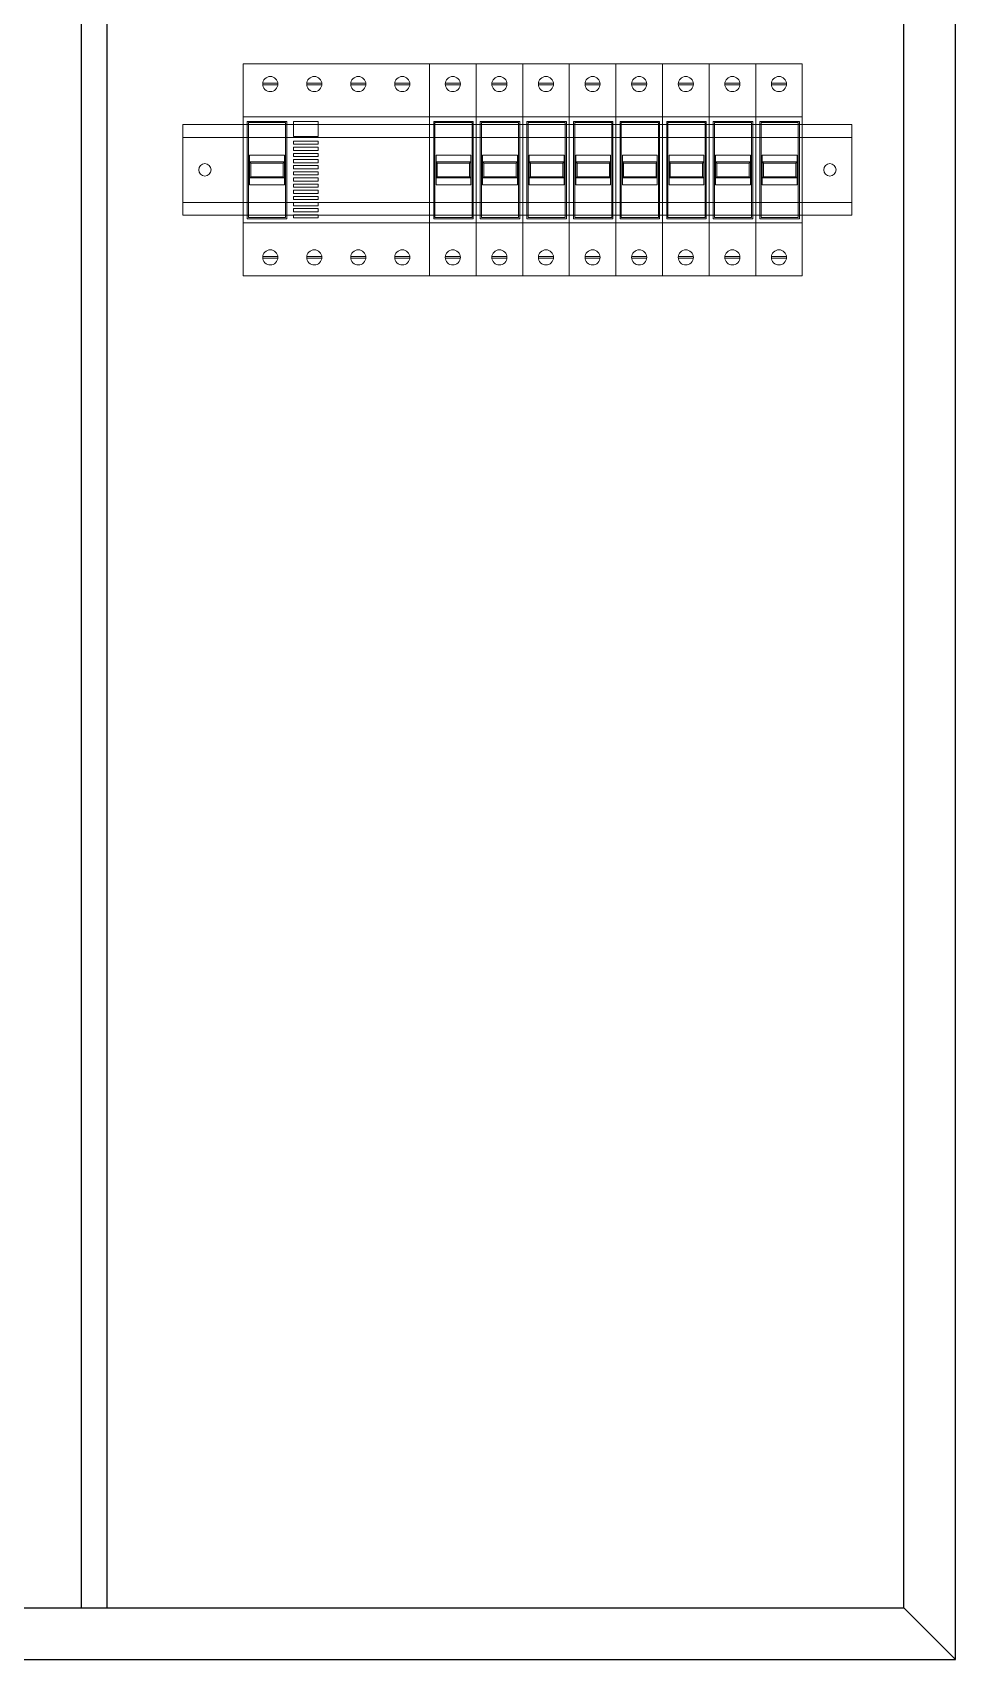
# Model space of a CAD drawing. Header units: millimetres. Extents: x 2046 to 14753, y 2361 to 29276.
# Drawn here: x 10085.7 to 10121.3, y 3830.7 to 3893.5 of the extents above; entities that cross this region are included whole.
import ezdxf

# ---------------------------------------------------------------- set-up
doc = ezdxf.new("R2010")
doc.units = ezdxf.units.MM
doc.layers.add('04_İç', color=10, linetype='Continuous', lineweight=13)
doc.layers.add('MYKUVVET', color=1, linetype='Continuous')

msp = doc.modelspace()

# ---------------------------------------------------------------- linework, layer by layer
at = {"color": 8, "lineweight": 9}
for p, q in [((10093.823, 3892.312, 2.365), (10093.823, 3884.13, 2.365)), ((10101.023, 3892.312, 2.365), (10093.823, 3892.312, 2.365)), ((10101.023, 3884.13, 2.365), (10101.023, 3892.312, 2.365)), ((10101.023, 3892.312, 2.365), (10101.023, 3884.13, 2.365)), ((10102.823, 3892.312, 2.365), (10101.023, 3892.312, 2.365)), ((10101.023, 3892.312, 2.365), (10102.823, 3892.312, 2.365)), ((10102.823, 3892.312, 2.365), (10102.823, 3884.13, 2.365)), ((10102.823, 3892.312, 2.365), (10102.823, 3884.13, 2.365)), ((10104.623, 3892.312, 2.365), (10102.823, 3892.312, 2.365)), ((10102.823, 3892.312, 2.365), (10104.623, 3892.312, 2.365)), ((10104.623, 3892.312, 2.365), (10104.623, 3884.13, 2.365)), ((10104.623, 3892.312, 2.365), (10104.623, 3884.13, 2.365)), ((10106.423, 3892.312, 2.365), (10104.623, 3892.312, 2.365)), ((10104.623, 3892.312, 2.365), (10106.423, 3892.312, 2.365)), ((10106.423, 3892.312, 2.365), (10106.423, 3884.13, 2.365)), ((10106.423, 3892.312, 2.365), (10106.423, 3884.13, 2.365)), ((10108.223, 3892.312, 2.365), (10106.423, 3892.312, 2.365)), ((10106.423, 3892.312, 2.365), (10108.223, 3892.312, 2.365)), ((10108.223, 3892.312, 2.365), (10108.223, 3884.13, 2.365)), ((10108.223, 3892.312, 2.365), (10108.223, 3884.13, 2.365)), ((10110.023, 3892.312, 2.365), (10108.223, 3892.312, 2.365)), ((10108.223, 3892.312, 2.365), (10110.023, 3892.312, 2.365)), ((10110.023, 3892.312, 2.365), (10110.023, 3884.13, 2.365)), ((10110.023, 3892.312, 2.365), (10110.023, 3884.13, 2.365)), ((10111.823, 3892.312, 2.365), (10110.023, 3892.312, 2.365)), ((10110.023, 3892.312, 2.365), (10111.823, 3892.312, 2.365)), ((10111.823, 3892.312, 2.365), (10111.823, 3884.13, 2.365)), ((10111.823, 3892.312, 2.365), (10111.823, 3884.13, 2.365)), ((10113.623, 3892.312, 2.365), (10111.823, 3892.312, 2.365)), ((10111.823, 3892.312, 2.365), (10113.623, 3892.312, 2.365)), ((10113.623, 3892.312, 2.365), (10113.623, 3884.13, 2.365)), ((10113.623, 3892.312, 2.365), (10113.623, 3884.13, 2.365)), ((10115.423, 3892.312, 2.365), (10113.623, 3892.312, 2.365)), ((10113.623, 3892.312, 2.365), (10115.423, 3892.312, 2.365)), ((10115.423, 3892.312, 2.365), (10115.423, 3884.13, 2.365)), ((10094.581, 3891.563, 2.365), (10095.165, 3891.563, 2.365)), ((10094.581, 3891.502, 2.365), (10095.165, 3891.502, 2.365)), ((10096.281, 3891.563, 2.365), (10096.865, 3891.563, 2.365)), ((10096.281, 3891.502, 2.365), (10096.865, 3891.502, 2.365)), ((10097.981, 3891.563, 2.365), (10098.565, 3891.563, 2.365)), ((10097.981, 3891.502, 2.365), (10098.565, 3891.502, 2.365)), ((10099.681, 3891.563, 2.365), (10100.265, 3891.563, 2.365)), ((10099.681, 3891.502, 2.365), (10100.265, 3891.502, 2.365)), ((10101.631, 3891.563, 2.365), (10102.215, 3891.563, 2.365)), ((10101.631, 3891.502, 2.365), (10102.215, 3891.502, 2.365)), ((10103.431, 3891.563, 2.365), (10104.015, 3891.563, 2.365)), ((10103.431, 3891.502, 2.365), (10104.015, 3891.502, 2.365)), ((10105.231, 3891.563, 2.365), (10105.815, 3891.563, 2.365)), ((10105.231, 3891.502, 2.365), (10105.815, 3891.502, 2.365)), ((10107.031, 3891.563, 2.365), (10107.615, 3891.563, 2.365)), ((10107.031, 3891.502, 2.365), (10107.615, 3891.502, 2.365)), ((10108.831, 3891.563, 2.365), (10109.415, 3891.563, 2.365)), ((10108.831, 3891.502, 2.365), (10109.415, 3891.502, 2.365)), ((10110.631, 3891.563, 2.365), (10111.215, 3891.563, 2.365)), ((10110.631, 3891.502, 2.365), (10111.215, 3891.502, 2.365)), ((10112.431, 3891.563, 2.365), (10113.015, 3891.563, 2.365)), ((10112.431, 3891.502, 2.365), (10113.015, 3891.502, 2.365)), ((10114.231, 3891.563, 2.365), (10114.815, 3891.563, 2.365)), ((10114.231, 3891.502, 2.365), (10114.815, 3891.502, 2.365)), ((10101.023, 3890.267, 2.365), (10101.023, 3886.176, 2.365)), ((10102.823, 3890.267, 2.365), (10101.023, 3890.267, 2.365)), ((10102.823, 3890.267, 2.365), (10102.823, 3886.176, 2.365)), ((10104.623, 3890.267, 2.365), (10102.823, 3890.267, 2.365)), ((10104.623, 3890.267, 2.365), (10104.623, 3886.176, 2.365)), ((10106.423, 3890.267, 2.365), (10104.623, 3890.267, 2.365)), ((10106.423, 3890.267, 2.365), (10106.423, 3886.176, 2.365)), ((10108.223, 3890.267, 2.365), (10106.423, 3890.267, 2.365)), ((10108.223, 3890.267, 2.365), (10108.223, 3886.176, 2.365)), ((10110.023, 3890.267, 2.365), (10108.223, 3890.267, 2.365)), ((10110.023, 3890.267, 2.365), (10110.023, 3886.176, 2.365)), ((10111.823, 3890.267, 2.365), (10110.023, 3890.267, 2.365)), ((10111.823, 3890.267, 2.365), (10111.823, 3886.176, 2.365)), ((10113.623, 3890.267, 2.365), (10111.823, 3890.267, 2.365)), ((10115.423, 3890.267, 2.365), (10113.623, 3890.267, 2.365)), ((10101.023, 3886.176, 2.365), (10102.823, 3886.176, 2.365)), ((10102.823, 3886.176, 2.365), (10104.623, 3886.176, 2.365)), ((10104.623, 3886.176, 2.365), (10106.423, 3886.176, 2.365)), ((10106.423, 3886.176, 2.365), (10108.223, 3886.176, 2.365)), ((10108.223, 3886.176, 2.365), (10110.023, 3886.176, 2.365)), ((10110.023, 3886.176, 2.365), (10111.823, 3886.176, 2.365)), ((10111.823, 3886.176, 2.365), (10113.623, 3886.176, 2.365)), ((10113.623, 3886.176, 2.365), (10115.423, 3886.176, 2.365)), ((10094.581, 3884.867, 2.365), (10095.165, 3884.867, 2.365)), ((10094.581, 3884.806, 2.365), (10095.165, 3884.806, 2.365)), ((10096.281, 3884.867, 2.365), (10096.865, 3884.867, 2.365)), ((10096.281, 3884.806, 2.365), (10096.865, 3884.806, 2.365)), ((10097.981, 3884.867, 2.365), (10098.565, 3884.867, 2.365)), ((10097.981, 3884.806, 2.365), (10098.565, 3884.806, 2.365)), ((10099.681, 3884.867, 2.365), (10100.265, 3884.867, 2.365)), ((10099.681, 3884.806, 2.365), (10100.265, 3884.806, 2.365)), ((10101.631, 3884.867, 2.365), (10102.215, 3884.867, 2.365)), ((10101.631, 3884.806, 2.365), (10102.215, 3884.806, 2.365)), ((10103.431, 3884.867, 2.365), (10104.015, 3884.867, 2.365)), ((10103.431, 3884.806, 2.365), (10104.015, 3884.806, 2.365)), ((10105.231, 3884.867, 2.365), (10105.815, 3884.867, 2.365)), ((10105.231, 3884.806, 2.365), (10105.815, 3884.806, 2.365)), ((10107.031, 3884.867, 2.365), (10107.615, 3884.867, 2.365)), ((10107.031, 3884.806, 2.365), (10107.615, 3884.806, 2.365)), ((10108.831, 3884.867, 2.365), (10109.415, 3884.867, 2.365)), ((10108.831, 3884.806, 2.365), (10109.415, 3884.806, 2.365)), ((10110.631, 3884.867, 2.365), (10111.215, 3884.867, 2.365)), ((10110.631, 3884.806, 2.365), (10111.215, 3884.806, 2.365)), ((10112.431, 3884.867, 2.365), (10113.015, 3884.867, 2.365)), ((10112.431, 3884.806, 2.365), (10113.015, 3884.806, 2.365)), ((10114.231, 3884.867, 2.365), (10114.815, 3884.867, 2.365)), ((10114.231, 3884.806, 2.365), (10114.815, 3884.806, 2.365)), ((10093.823, 3884.13, 2.365), (10101.023, 3884.13, 2.365)), ((10101.023, 3884.13, 2.365), (10102.823, 3884.13, 2.365)), ((10102.823, 3884.13, 2.365), (10104.623, 3884.13, 2.365)), ((10104.623, 3884.13, 2.365), (10106.423, 3884.13, 2.365)), ((10106.423, 3884.13, 2.365), (10108.223, 3884.13, 2.365)), ((10108.223, 3884.13, 2.365), (10110.023, 3884.13, 2.365)), ((10110.023, 3884.13, 2.365), (10111.823, 3884.13, 2.365)), ((10111.823, 3884.13, 2.365), (10113.623, 3884.13, 2.365)), ((10113.623, 3884.13, 2.365), (10115.423, 3884.13, 2.365))]:
    msp.add_line(p, q, dxfattribs=at)
at = {"color": 30, "lineweight": 9}
for p, q in [((10093.823, 3890.267, 2.365), (10093.823, 3886.176, 2.365)), ((10101.023, 3890.267, 2.365), (10093.823, 3890.267, 2.365)), ((10093.986, 3890.093, 2.365), (10093.986, 3886.329, 2.365)), ((10095.511, 3890.093, 2.365), (10093.986, 3890.093, 2.365)), ((10095.511, 3886.329, 2.365), (10095.511, 3890.093, 2.365)), ((10095.77, 3890.093, 2.365), (10095.77, 3889.508, 2.365)), ((10096.717, 3890.093, 2.365), (10095.77, 3890.093, 2.365)), ((10096.717, 3889.508, 2.365), (10096.717, 3890.093, 2.365)), ((10101.023, 3886.176, 2.365), (10101.023, 3890.267, 2.365)), ((10101.186, 3890.093, 2.365), (10101.186, 3886.329, 2.365)), ((10102.711, 3890.093, 2.365), (10101.186, 3890.093, 2.365)), ((10102.711, 3886.329, 2.365), (10102.711, 3890.093, 2.365)), ((10102.986, 3890.093, 2.365), (10102.986, 3886.329, 2.365)), ((10104.511, 3890.093, 2.365), (10102.986, 3890.093, 2.365)), ((10104.511, 3886.329, 2.365), (10104.511, 3890.093, 2.365)), ((10104.786, 3890.093, 2.365), (10104.786, 3886.329, 2.365)), ((10106.311, 3890.093, 2.365), (10104.786, 3890.093, 2.365)), ((10106.311, 3886.329, 2.365), (10106.311, 3890.093, 2.365)), ((10106.586, 3890.093, 2.365), (10106.586, 3886.329, 2.365)), ((10108.111, 3890.093, 2.365), (10106.586, 3890.093, 2.365)), ((10108.111, 3886.329, 2.365), (10108.111, 3890.093, 2.365)), ((10108.386, 3890.093, 2.365), (10108.386, 3886.329, 2.365)), ((10109.911, 3890.093, 2.365), (10108.386, 3890.093, 2.365)), ((10109.911, 3886.329, 2.365), (10109.911, 3890.093, 2.365)), ((10110.186, 3890.093, 2.365), (10110.186, 3886.329, 2.365)), ((10111.711, 3890.093, 2.365), (10110.186, 3890.093, 2.365)), ((10111.711, 3886.329, 2.365), (10111.711, 3890.093, 2.365)), ((10111.986, 3890.093, 2.365), (10111.986, 3886.329, 2.365)), ((10113.511, 3890.093, 2.365), (10111.986, 3890.093, 2.365)), ((10113.511, 3886.329, 2.365), (10113.511, 3890.093, 2.365)), ((10113.786, 3890.093, 2.365), (10113.786, 3886.329, 2.365)), ((10115.311, 3890.093, 2.365), (10113.786, 3890.093, 2.365)), ((10115.311, 3886.329, 2.365), (10115.311, 3890.093, 2.365)), ((10115.423, 3890.267, 2.365), (10115.423, 3886.176, 2.365)), ((10094.032, 3890.047, 2.365), (10094.032, 3886.374, 2.365)), ((10095.466, 3890.047, 2.365), (10094.032, 3890.047, 2.365)), ((10095.466, 3886.374, 2.365), (10095.466, 3890.047, 2.365)), ((10095.77, 3889.508, 2.365), (10096.717, 3889.508, 2.365)), ((10101.232, 3890.047, 2.365), (10101.232, 3886.374, 2.365)), ((10102.666, 3890.047, 2.365), (10101.232, 3890.047, 2.365)), ((10102.666, 3886.374, 2.365), (10102.666, 3890.047, 2.365)), ((10103.032, 3890.047, 2.365), (10103.032, 3886.374, 2.365)), ((10104.466, 3890.047, 2.365), (10103.032, 3890.047, 2.365)), ((10104.466, 3886.374, 2.365), (10104.466, 3890.047, 2.365)), ((10104.832, 3890.047, 2.365), (10104.832, 3886.374, 2.365)), ((10106.266, 3890.047, 2.365), (10104.832, 3890.047, 2.365)), ((10106.266, 3886.374, 2.365), (10106.266, 3890.047, 2.365)), ((10106.632, 3890.047, 2.365), (10106.632, 3886.374, 2.365)), ((10108.066, 3890.047, 2.365), (10106.632, 3890.047, 2.365)), ((10108.066, 3886.374, 2.365), (10108.066, 3890.047, 2.365)), ((10108.432, 3890.047, 2.365), (10108.432, 3886.374, 2.365)), ((10109.866, 3890.047, 2.365), (10108.432, 3890.047, 2.365)), ((10109.866, 3886.374, 2.365), (10109.866, 3890.047, 2.365)), ((10110.232, 3890.047, 2.365), (10110.232, 3886.374, 2.365)), ((10111.666, 3890.047, 2.365), (10110.232, 3890.047, 2.365)), ((10111.666, 3886.374, 2.365), (10111.666, 3890.047, 2.365)), ((10112.032, 3890.047, 2.365), (10112.032, 3886.374, 2.365)), ((10113.466, 3890.047, 2.365), (10112.032, 3890.047, 2.365)), ((10113.466, 3886.374, 2.365), (10113.466, 3890.047, 2.365)), ((10113.832, 3890.047, 2.365), (10113.832, 3886.374, 2.365)), ((10115.266, 3890.047, 2.365), (10113.832, 3890.047, 2.365)), ((10115.266, 3886.374, 2.365), (10115.266, 3890.047, 2.365)), ((10095.77, 3889.331, 2.365), (10095.77, 3889.206, 2.365)), ((10096.717, 3889.331, 2.365), (10095.77, 3889.331, 2.365)), ((10095.77, 3889.206, 2.365), (10096.717, 3889.206, 2.365)), ((10095.77, 3889.094, 2.365), (10095.77, 3888.969, 2.365)), ((10096.717, 3889.094, 2.365), (10095.77, 3889.094, 2.365)), ((10095.77, 3888.969, 2.365), (10096.717, 3888.969, 2.365)), ((10095.77, 3888.856, 2.365), (10095.77, 3888.732, 2.365)), ((10096.717, 3888.856, 2.365), (10095.77, 3888.856, 2.365)), ((10096.717, 3889.206, 2.365), (10096.717, 3889.331, 2.365)), ((10096.717, 3888.969, 2.365), (10096.717, 3889.094, 2.365)), ((10096.717, 3888.732, 2.365), (10096.717, 3888.856, 2.365)), ((10094.077, 3888.789, 2.365), (10094.077, 3887.644, 2.365)), ((10095.42, 3888.789, 2.365), (10094.077, 3888.789, 2.365)), ((10095.42, 3888.528, 2.365), (10094.077, 3888.528, 2.365)), ((10094.123, 3888.482, 2.365), (10094.077, 3888.528, 2.365)), ((10095.375, 3888.482, 2.365), (10094.123, 3888.482, 2.365)), ((10094.123, 3887.95, 2.365), (10094.123, 3888.482, 2.365)), ((10095.375, 3888.482, 2.365), (10095.42, 3888.528, 2.365)), ((10095.375, 3887.95, 2.365), (10095.375, 3888.482, 2.365)), ((10095.42, 3887.644, 2.365), (10095.42, 3888.789, 2.365)), ((10095.77, 3888.732, 2.365), (10096.717, 3888.732, 2.365)), ((10095.77, 3888.619, 2.365), (10095.77, 3888.494, 2.365)), ((10096.717, 3888.619, 2.365), (10095.77, 3888.619, 2.365)), ((10095.77, 3888.494, 2.365), (10096.717, 3888.494, 2.365)), ((10095.77, 3888.382, 2.365), (10095.77, 3888.257, 2.365)), ((10096.717, 3888.382, 2.365), (10095.77, 3888.382, 2.365)), ((10095.77, 3888.257, 2.365), (10096.717, 3888.257, 2.365)), ((10096.717, 3888.494, 2.365), (10096.717, 3888.619, 2.365)), ((10096.717, 3888.257, 2.365), (10096.717, 3888.382, 2.365)), ((10101.277, 3888.789, 2.365), (10101.277, 3887.644, 2.365)), ((10102.62, 3888.789, 2.365), (10101.277, 3888.789, 2.365)), ((10102.62, 3888.528, 2.365), (10101.277, 3888.528, 2.365)), ((10101.323, 3888.482, 2.365), (10101.277, 3888.528, 2.365)), ((10102.575, 3888.482, 2.365), (10101.323, 3888.482, 2.365)), ((10101.323, 3887.95, 2.365), (10101.323, 3888.482, 2.365)), ((10102.575, 3888.482, 2.365), (10102.62, 3888.528, 2.365)), ((10102.575, 3887.95, 2.365), (10102.575, 3888.482, 2.365)), ((10102.62, 3887.644, 2.365), (10102.62, 3888.789, 2.365)), ((10103.077, 3888.789, 2.365), (10103.077, 3887.644, 2.365)), ((10104.42, 3888.789, 2.365), (10103.077, 3888.789, 2.365)), ((10104.42, 3888.528, 2.365), (10103.077, 3888.528, 2.365)), ((10103.123, 3888.482, 2.365), (10103.077, 3888.528, 2.365)), ((10104.375, 3888.482, 2.365), (10103.123, 3888.482, 2.365)), ((10103.123, 3887.95, 2.365), (10103.123, 3888.482, 2.365)), ((10104.375, 3888.482, 2.365), (10104.42, 3888.528, 2.365)), ((10104.375, 3887.95, 2.365), (10104.375, 3888.482, 2.365)), ((10104.42, 3887.644, 2.365), (10104.42, 3888.789, 2.365)), ((10104.877, 3888.789, 2.365), (10104.877, 3887.644, 2.365)), ((10106.22, 3888.789, 2.365), (10104.877, 3888.789, 2.365)), ((10106.22, 3888.528, 2.365), (10104.877, 3888.528, 2.365)), ((10104.923, 3888.482, 2.365), (10104.877, 3888.528, 2.365)), ((10106.175, 3888.482, 2.365), (10104.923, 3888.482, 2.365)), ((10104.923, 3887.95, 2.365), (10104.923, 3888.482, 2.365)), ((10106.175, 3888.482, 2.365), (10106.22, 3888.528, 2.365)), ((10106.175, 3887.95, 2.365), (10106.175, 3888.482, 2.365)), ((10106.22, 3887.644, 2.365), (10106.22, 3888.789, 2.365)), ((10106.677, 3888.789, 2.365), (10106.677, 3887.644, 2.365)), ((10108.02, 3888.789, 2.365), (10106.677, 3888.789, 2.365)), ((10108.02, 3888.528, 2.365), (10106.677, 3888.528, 2.365)), ((10106.723, 3888.482, 2.365), (10106.677, 3888.528, 2.365)), ((10107.975, 3888.482, 2.365), (10106.723, 3888.482, 2.365)), ((10106.723, 3887.95, 2.365), (10106.723, 3888.482, 2.365)), ((10107.975, 3888.482, 2.365), (10108.02, 3888.528, 2.365)), ((10107.975, 3887.95, 2.365), (10107.975, 3888.482, 2.365)), ((10108.02, 3887.644, 2.365), (10108.02, 3888.789, 2.365)), ((10108.477, 3888.789, 2.365), (10108.477, 3887.644, 2.365)), ((10109.82, 3888.789, 2.365), (10108.477, 3888.789, 2.365)), ((10109.82, 3888.528, 2.365), (10108.477, 3888.528, 2.365)), ((10108.523, 3888.482, 2.365), (10108.477, 3888.528, 2.365)), ((10109.775, 3888.482, 2.365), (10108.523, 3888.482, 2.365)), ((10108.523, 3887.95, 2.365), (10108.523, 3888.482, 2.365)), ((10109.775, 3888.482, 2.365), (10109.82, 3888.528, 2.365)), ((10109.775, 3887.95, 2.365), (10109.775, 3888.482, 2.365)), ((10109.82, 3887.644, 2.365), (10109.82, 3888.789, 2.365)), ((10110.277, 3888.789, 2.365), (10110.277, 3887.644, 2.365)), ((10111.62, 3888.789, 2.365), (10110.277, 3888.789, 2.365)), ((10111.62, 3888.528, 2.365), (10110.277, 3888.528, 2.365)), ((10110.323, 3888.482, 2.365), (10110.277, 3888.528, 2.365)), ((10111.575, 3888.482, 2.365), (10110.323, 3888.482, 2.365)), ((10110.323, 3887.95, 2.365), (10110.323, 3888.482, 2.365)), ((10111.575, 3888.482, 2.365), (10111.62, 3888.528, 2.365)), ((10111.575, 3887.95, 2.365), (10111.575, 3888.482, 2.365)), ((10111.62, 3887.644, 2.365), (10111.62, 3888.789, 2.365)), ((10112.077, 3888.789, 2.365), (10112.077, 3887.644, 2.365)), ((10113.42, 3888.789, 2.365), (10112.077, 3888.789, 2.365)), ((10113.42, 3888.528, 2.365), (10112.077, 3888.528, 2.365)), ((10112.123, 3888.482, 2.365), (10112.077, 3888.528, 2.365)), ((10113.375, 3888.482, 2.365), (10112.123, 3888.482, 2.365)), ((10112.123, 3887.95, 2.365), (10112.123, 3888.482, 2.365)), ((10113.375, 3888.482, 2.365), (10113.42, 3888.528, 2.365)), ((10113.375, 3887.95, 2.365), (10113.375, 3888.482, 2.365)), ((10113.42, 3887.644, 2.365), (10113.42, 3888.789, 2.365)), ((10113.877, 3888.789, 2.365), (10113.877, 3887.644, 2.365)), ((10115.22, 3888.789, 2.365), (10113.877, 3888.789, 2.365)), ((10115.22, 3888.528, 2.365), (10113.877, 3888.528, 2.365)), ((10113.923, 3888.482, 2.365), (10113.877, 3888.528, 2.365)), ((10115.175, 3888.482, 2.365), (10113.923, 3888.482, 2.365)), ((10113.923, 3887.95, 2.365), (10113.923, 3888.482, 2.365)), ((10115.175, 3888.482, 2.365), (10115.22, 3888.528, 2.365)), ((10115.175, 3887.95, 2.365), (10115.175, 3888.482, 2.365)), ((10115.22, 3887.644, 2.365), (10115.22, 3888.789, 2.365)), ((10094.123, 3887.95, 2.365), (10094.077, 3887.905, 2.365)), ((10095.42, 3887.905, 2.365), (10094.077, 3887.905, 2.365)), ((10094.077, 3887.644, 2.365), (10095.42, 3887.644, 2.365)), ((10095.375, 3887.95, 2.365), (10094.123, 3887.95, 2.365)), ((10095.375, 3887.95, 2.365), (10095.42, 3887.905, 2.365)), ((10095.77, 3888.144, 2.365), (10095.77, 3888.02, 2.365)), ((10096.717, 3888.144, 2.365), (10095.77, 3888.144, 2.365)), ((10095.77, 3888.02, 2.365), (10096.717, 3888.02, 2.365)), ((10095.77, 3887.907, 2.365), (10095.77, 3887.783, 2.365)), ((10096.717, 3887.907, 2.365), (10095.77, 3887.907, 2.365)), ((10095.77, 3887.783, 2.365), (10096.717, 3887.783, 2.365)), ((10095.77, 3887.67, 2.365), (10095.77, 3887.545, 2.365)), ((10096.717, 3887.67, 2.365), (10095.77, 3887.67, 2.365)), ((10096.717, 3888.02, 2.365), (10096.717, 3888.144, 2.365)), ((10096.717, 3887.783, 2.365), (10096.717, 3887.907, 2.365)), ((10096.717, 3887.545, 2.365), (10096.717, 3887.67, 2.365)), ((10101.323, 3887.95, 2.365), (10101.277, 3887.905, 2.365)), ((10102.62, 3887.905, 2.365), (10101.277, 3887.905, 2.365)), ((10101.277, 3887.644, 2.365), (10102.62, 3887.644, 2.365)), ((10102.575, 3887.95, 2.365), (10101.323, 3887.95, 2.365)), ((10102.575, 3887.95, 2.365), (10102.62, 3887.905, 2.365)), ((10103.123, 3887.95, 2.365), (10103.077, 3887.905, 2.365)), ((10104.42, 3887.905, 2.365), (10103.077, 3887.905, 2.365)), ((10103.077, 3887.644, 2.365), (10104.42, 3887.644, 2.365)), ((10104.375, 3887.95, 2.365), (10103.123, 3887.95, 2.365)), ((10104.375, 3887.95, 2.365), (10104.42, 3887.905, 2.365)), ((10104.923, 3887.95, 2.365), (10104.877, 3887.905, 2.365)), ((10106.22, 3887.905, 2.365), (10104.877, 3887.905, 2.365)), ((10104.877, 3887.644, 2.365), (10106.22, 3887.644, 2.365)), ((10106.175, 3887.95, 2.365), (10104.923, 3887.95, 2.365)), ((10106.175, 3887.95, 2.365), (10106.22, 3887.905, 2.365)), ((10106.723, 3887.95, 2.365), (10106.677, 3887.905, 2.365)), ((10108.02, 3887.905, 2.365), (10106.677, 3887.905, 2.365)), ((10106.677, 3887.644, 2.365), (10108.02, 3887.644, 2.365)), ((10107.975, 3887.95, 2.365), (10106.723, 3887.95, 2.365)), ((10107.975, 3887.95, 2.365), (10108.02, 3887.905, 2.365)), ((10108.523, 3887.95, 2.365), (10108.477, 3887.905, 2.365)), ((10109.82, 3887.905, 2.365), (10108.477, 3887.905, 2.365)), ((10108.477, 3887.644, 2.365), (10109.82, 3887.644, 2.365)), ((10109.775, 3887.95, 2.365), (10108.523, 3887.95, 2.365)), ((10109.775, 3887.95, 2.365), (10109.82, 3887.905, 2.365)), ((10110.323, 3887.95, 2.365), (10110.277, 3887.905, 2.365)), ((10111.62, 3887.905, 2.365), (10110.277, 3887.905, 2.365)), ((10110.277, 3887.644, 2.365), (10111.62, 3887.644, 2.365)), ((10111.575, 3887.95, 2.365), (10110.323, 3887.95, 2.365)), ((10111.575, 3887.95, 2.365), (10111.62, 3887.905, 2.365)), ((10112.123, 3887.95, 2.365), (10112.077, 3887.905, 2.365)), ((10113.42, 3887.905, 2.365), (10112.077, 3887.905, 2.365)), ((10112.077, 3887.644, 2.365), (10113.42, 3887.644, 2.365)), ((10113.375, 3887.95, 2.365), (10112.123, 3887.95, 2.365)), ((10113.375, 3887.95, 2.365), (10113.42, 3887.905, 2.365)), ((10113.923, 3887.95, 2.365), (10113.877, 3887.905, 2.365)), ((10115.22, 3887.905, 2.365), (10113.877, 3887.905, 2.365)), ((10113.877, 3887.644, 2.365), (10115.22, 3887.644, 2.365)), ((10115.175, 3887.95, 2.365), (10113.923, 3887.95, 2.365)), ((10115.175, 3887.95, 2.365), (10115.22, 3887.905, 2.365)), ((10095.77, 3887.545, 2.365), (10096.717, 3887.545, 2.365)), ((10095.77, 3887.433, 2.365), (10095.77, 3887.308, 2.365)), ((10096.717, 3887.433, 2.365), (10095.77, 3887.433, 2.365)), ((10095.77, 3887.308, 2.365), (10096.717, 3887.308, 2.365)), ((10095.77, 3887.195, 2.365), (10095.77, 3887.071, 2.365)), ((10096.717, 3887.195, 2.365), (10095.77, 3887.195, 2.365)), ((10095.77, 3887.071, 2.365), (10096.717, 3887.071, 2.365)), ((10095.77, 3886.958, 2.365), (10095.77, 3886.833, 2.365)), ((10096.717, 3886.958, 2.365), (10095.77, 3886.958, 2.365)), ((10096.717, 3887.308, 2.365), (10096.717, 3887.433, 2.365)), ((10096.717, 3887.071, 2.365), (10096.717, 3887.195, 2.365)), ((10096.717, 3886.833, 2.365), (10096.717, 3886.958, 2.365)), ((10093.986, 3886.329, 2.365), (10095.511, 3886.329, 2.365)), ((10094.032, 3886.374, 2.365), (10095.466, 3886.374, 2.365)), ((10095.77, 3886.833, 2.365), (10096.717, 3886.833, 2.365)), ((10095.77, 3886.721, 2.365), (10095.77, 3886.596, 2.365)), ((10096.717, 3886.721, 2.365), (10095.77, 3886.721, 2.365)), ((10095.77, 3886.596, 2.365), (10096.717, 3886.596, 2.365)), ((10095.77, 3886.483, 2.365), (10095.77, 3886.359, 2.365)), ((10096.717, 3886.483, 2.365), (10095.77, 3886.483, 2.365)), ((10095.77, 3886.359, 2.365), (10096.717, 3886.359, 2.365)), ((10096.717, 3886.596, 2.365), (10096.717, 3886.721, 2.365)), ((10096.717, 3886.359, 2.365), (10096.717, 3886.483, 2.365)), ((10101.186, 3886.329, 2.365), (10102.711, 3886.329, 2.365)), ((10101.232, 3886.374, 2.365), (10102.666, 3886.374, 2.365)), ((10102.986, 3886.329, 2.365), (10104.511, 3886.329, 2.365)), ((10103.032, 3886.374, 2.365), (10104.466, 3886.374, 2.365)), ((10104.786, 3886.329, 2.365), (10106.311, 3886.329, 2.365)), ((10104.832, 3886.374, 2.365), (10106.266, 3886.374, 2.365)), ((10106.586, 3886.329, 2.365), (10108.111, 3886.329, 2.365)), ((10106.632, 3886.374, 2.365), (10108.066, 3886.374, 2.365)), ((10108.386, 3886.329, 2.365), (10109.911, 3886.329, 2.365)), ((10108.432, 3886.374, 2.365), (10109.866, 3886.374, 2.365)), ((10110.186, 3886.329, 2.365), (10111.711, 3886.329, 2.365)), ((10110.232, 3886.374, 2.365), (10111.666, 3886.374, 2.365)), ((10111.986, 3886.329, 2.365), (10113.511, 3886.329, 2.365)), ((10112.032, 3886.374, 2.365), (10113.466, 3886.374, 2.365)), ((10113.786, 3886.329, 2.365), (10115.311, 3886.329, 2.365)), ((10113.832, 3886.374, 2.365), (10115.266, 3886.374, 2.365)), ((10093.823, 3886.176, 2.365), (10101.023, 3886.176, 2.365))]:
    msp.add_line(p, q, dxfattribs=at)
at = {"color": 8, "lineweight": 9, "extrusion": (0, 0, -1)}
for centre in [(10094.873, 3891.533, 2.365), (10096.573, 3891.533, 2.365), (10098.273, 3891.533, 2.365), (10099.973, 3891.533, 2.365), (10101.923, 3891.533, 2.365), (10103.723, 3891.533, 2.365), (10105.523, 3891.533, 2.365), (10107.323, 3891.533, 2.365), (10109.123, 3891.533, 2.365), (10110.923, 3891.533, 2.365), (10112.723, 3891.533, 2.365), (10114.523, 3891.533, 2.365), (10094.873, 3884.837, 2.365), (10096.573, 3884.837, 2.365), (10098.273, 3884.837, 2.365), (10099.973, 3884.837, 2.365), (10101.923, 3884.837, 2.365), (10103.723, 3884.837, 2.365), (10105.523, 3884.837, 2.365), (10107.323, 3884.837, 2.365), (10109.123, 3884.837, 2.365), (10110.923, 3884.837, 2.365), (10112.723, 3884.837, 2.365), (10114.523, 3884.837, 2.365)]:
    msp.add_ellipse(centre, major_axis=(-0.292, 0), ratio=1, start_param=5.497787, end_param=11.780972, dxfattribs=at)
at = {"layer": '04_İç', "color": 0, "lineweight": 9, "ltscale": 100}
for p, q in [((10091.498, 3889.971, 2.503), (10117.34, 3889.971, 3.798)), ((10091.498, 3889.971, 2.365), (10091.498, 3886.471, 2.365)), ((10091.498, 3889.471, 2.503), (10117.34, 3889.471, 3.798)), ((10117.34, 3889.971), (10117.34, 3886.471)), ((10091.498, 3886.471, 2.503), (10117.34, 3886.471, 3.798))]:
    msp.add_line(p, q, dxfattribs=at)
at = {"layer": '04_İç', "color": 0, "lineweight": 9}
msp.add_line((10117.34, 3886.959, 3.798), (10091.498, 3886.959, 2.503), dxfattribs=at)
at = {"layer": '04_İç', "color": 0, "lineweight": 9, "ltscale": 100}
for centre, start, end in [((10092.348, 3888.221, 2.365), 0, 180), ((10092.348, 3888.221, 2.365), 180, 0), ((10116.49, 3888.221), 0, 180), ((10116.49, 3888.221), 180, 0)]:
    msp.add_arc(centre, 0.24, start, end, dxfattribs=at)
at = {"layer": 'MYKUVVET', "color": 8}
for p, q in [((10087.577, 3832.669), (10087.577, 3928.669)), ((10088.577, 3832.669), (10088.577, 3928.669)), ((10121.34, 3830.669), (10119.34, 3832.669))]:
    msp.add_line(p, q, dxfattribs=at)
for points in [[(10031.34, 3830.669), (10121.34, 3830.669), (10121.34, 3930.669), (10031.34, 3930.669)], [(10033.34, 3832.669), (10119.34, 3832.669), (10119.34, 3928.669), (10033.34, 3928.669)]]:
    msp.add_lwpolyline(points, close=True, dxfattribs=at)

doc.saveas('drawing.dxf')
